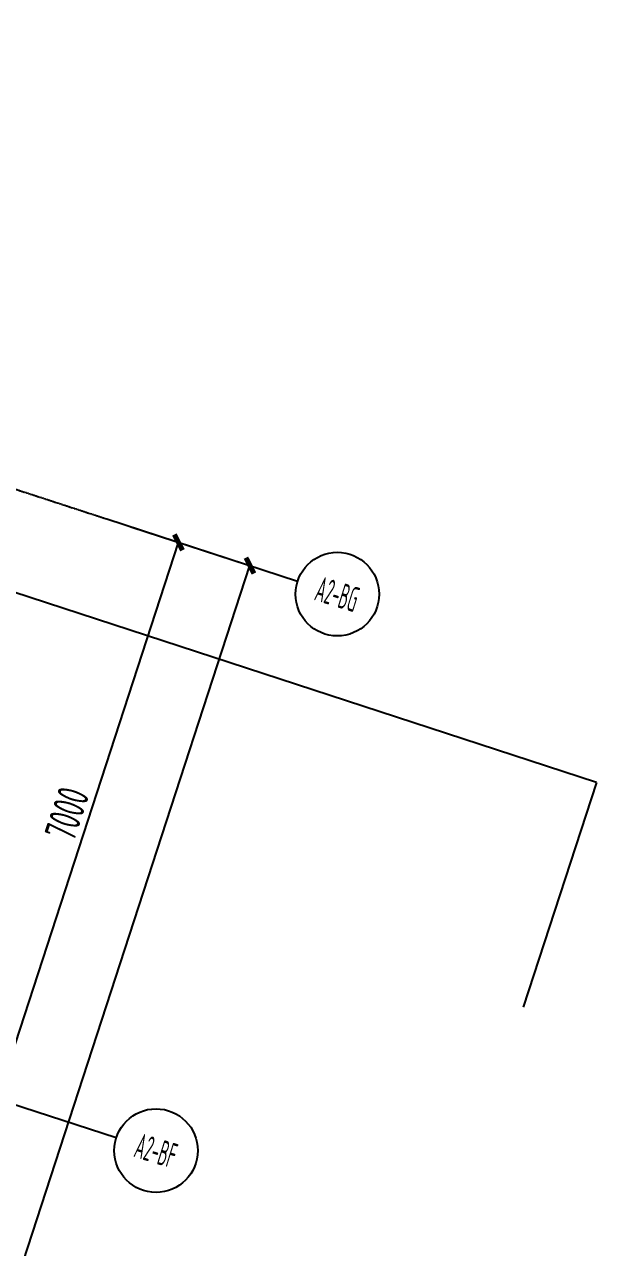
# Model space of a CAD drawing. Header units: millimetres. Extents: x 11515858 to 24947533, y -12784974 to -6116114.
# Drawn here: x 11880111 to 11886956, y -6337016 to -6322388 of the extents above; entities that cross this region are included whole.
import ezdxf
from ezdxf.enums import TextEntityAlignment as Align

# ---------------------------------------------------------------- set-up
doc = ezdxf.new("R2010")
doc.units = ezdxf.units.MM
doc.header["$LTSCALE"] = 10
doc.linetypes.add('A2-RG-AXIS$0$CENTER', pattern=[2, 1.25, -0.25, 0.25, -0.25])
doc.linetypes.add('A2-RG-AXIS$0$DOTE', pattern=[2.42, 2, -0.2, 0.02, -0.2])
for name, color, linetype in [('A2-RG-AXIS$0$A-AXIS', 1, 'Continuous'), ('A2-RG-AXIS$0$A-DIMS-100', 1, 'Continuous'), ('A2-RG-AXIS$0$A-GRID', 1, 'A2-RG-AXIS$0$CENTER'), ('A2-RG-AXIS$0$A-SYMB', 4, 'Continuous')]:
    doc.layers.add(name, color=color, linetype=linetype)
doc.layers.add('A2-RI-F2$0$A-FLOR-STRS', color=2, linetype='Continuous', lineweight=5)
doc.styles.add('A2-RG-AXIS$0$ECADI', font='hzs.shx', dxfattribs={"width": 0.7, "bigfont": 'hztxt.shx'})
doc.styles.add('A2-RG-AXIS$0$XD2008', font='hzs.shx', dxfattribs={"width": 0.7, "bigfont": 'hztxt.shx'})
doc.dimstyles.new('A2-RG-AXIS$0$XD150$0', dxfattribs={"dimscale": 150, "dimtxt": 2.5, "dimasz": 1, "dimexe": 1, "dimexo": 2, "dimgap": 0.5, "dimtad": 1, "dimdec": 0, "dimdsep": 46, "dimtxsty": 'A2-RG-AXIS$0$XD2008', "dimblk": 'A2-RG-AXIS$0$_ArchTick', "dimcen": 2.5, "dimclrt": 4, "dimaunit": 1, "dimadec": 0, "dimazin": 0, "dimtfac": 1, "dimtdec": 0, "dimtmove": 2, "dimatfit": 3, "dimfxl": 0, "dimtolj": 1, "dimtzin": 0, "dimarcsym": 0})

# ---------------------------------------------------------------- blocks, each defined once
blk = doc.blocks.new('A2-RG-AXIS$0$_ArchTick')
at = {"color": 0, "linetype": 'ByBlock', "const_width": 0.4}
blk.add_lwpolyline([(-0.5, -0.5), (0.5, 0.5)], dxfattribs=at)
blk = doc.blocks.new('*D1303')
at = {"layer": 'A2-RG-AXIS$0$A-DIMS-100', "color": 0, "lineweight": -2, "transparency": 16777216}
for p, q in [((11881382, -6328396), (11882096, -6328628)), ((11879784, -6335237), (11881953, -6328582)), ((11879213, -6335051), (11879926, -6335283))]:
    blk.add_line(p, q, dxfattribs=at)
at = {"layer": 'Defpoints', "color": 0, "transparency": 16777216}
for p in [(11881097, -6328303), (11881953, -6328582), (11878928, -6334958)]:
    blk.add_point(p, dxfattribs=at)
at = {"layer": 'A2-RG-AXIS$0$A-DIMS-100', "color": 0, "lineweight": -2, "transparency": 16777216, "xscale": 150, "yscale": 150, "zscale": 150}
for p, rotation in [((11881953, -6328582), 71.94704049334469), ((11879784, -6335237), 251.9470404933447)]:
    blk.add_blockref('A2-RG-AXIS$0$_ArchTick', p, dxfattribs=dict(at, rotation=rotation))
at = {"layer": 'A2-RG-AXIS$0$A-DIMS-100', "color": 4, "transparency": 16777216, "insert": (11880619, -6331828), "char_height": 375, "attachment_point": 5, "rotation": 71.947, "style": 'A2-RG-AXIS$0$XD2008'}
blk.add_mtext('\\A1;7000', dxfattribs=at)
blk = doc.blocks.new('*D1304')
at = {"layer": 'A2-RG-AXIS$0$A-DIMS-100', "color": 0, "lineweight": -2, "transparency": 16777216}
for p, q in [((11881382, -6328396), (11882951, -6328907)), ((11871497, -6363564), (11882809, -6328860)), ((11870071, -6363099), (11871640, -6363610))]:
    blk.add_line(p, q, dxfattribs=at)
at = {"layer": 'Defpoints', "color": 0, "transparency": 16777216}
for p in [(11881097, -6328303), (11882809, -6328860), (11869786, -6363006)]:
    blk.add_point(p, dxfattribs=at)
at = {"layer": 'A2-RG-AXIS$0$A-DIMS-100', "color": 0, "lineweight": -2, "transparency": 16777216, "xscale": 150, "yscale": 150, "zscale": 150}
for p, rotation in [((11882809, -6328860), 71.94704055555823), ((11871497, -6363564), 251.9470405555582)]:
    blk.add_blockref('A2-RG-AXIS$0$_ArchTick', p, dxfattribs=dict(at, rotation=rotation))
at = {"layer": 'A2-RG-AXIS$0$A-DIMS-100', "color": 4, "transparency": 16777216, "insert": (11876903, -6346131), "char_height": 375, "attachment_point": 5, "rotation": 71.947, "style": 'A2-RG-AXIS$0$XD2008'}
blk.add_mtext('\\A1;36500', dxfattribs=at)
blk = doc.blocks.new('A2-RG-AXIS$0$ECADI-TAG-GRID')
at = {"color": 13}
blk.add_circle((0, 0), 5, dxfattribs=at)
at = {"style": 'A2-RG-AXIS$0$ECADI', "width": 0.7}
blk.add_attdef('GRID', text='', height=5, dxfattribs=at).set_placement((0, 0), align=Align.MIDDLE)
blk = doc.blocks.new('A2-RG-AXIS')
at = {"layer": 'A2-RG-AXIS$0$A-AXIS'}
for p, q in [((11881097.2, -6328302.7), (11883379.1, -6329046.4)), ((11878927.9, -6334958.1), (11881209.8, -6335701.8))]:
    blk.add_line(p, q, dxfattribs=at)
at = {"layer": 'A2-RG-AXIS$0$A-GRID', "linetype": 'A2-RG-AXIS$0$DOTE'}
blk.add_line((11843136.5, -6315929.7), (11881097.2, -6328302.7), dxfattribs=at)
at = {"layer": 'A2-RG-AXIS$0$A-SYMB'}
ref = blk.add_blockref('A2-RG-AXIS$0$ECADI-TAG-GRID', (11883854.4, -6329201.4), dxfattribs=dict(at, xscale=100.0000000000341, yscale=100.0000000000341, zscale=100.0000000000341, rotation=342.7200000000827))
ref.add_attrib('GRID', 'A2-BG', dxfattribs={"layer": '0', "extrusion": (0, 0, -1), "height": 300, "rotation": 17.28, "style": 'A2-RG-AXIS$0$ECADI', "text_generation_flag": 2, "width": 0.5}).set_placement((-11883854.4, -6329201.4), align=Align.MIDDLE)
ref = blk.add_blockref('A2-RG-AXIS$0$ECADI-TAG-GRID', (11881685.2, -6335856.8), dxfattribs=dict(at, xscale=100.0000000000341, yscale=100.0000000000341, zscale=100.0000000000341, rotation=342.7200000000827))
ref.add_attrib('GRID', 'A2-BF', dxfattribs={"layer": '0', "extrusion": (0, 0, -1), "height": 300, "rotation": 17.28, "style": 'A2-RG-AXIS$0$ECADI', "text_generation_flag": 2, "width": 0.5}).set_placement((-11881685.2, -6335856.8), align=Align.MIDDLE)
at = {"layer": 'A2-RG-AXIS$0$A-DIMS-100'}
for p1, p2, distance, picture, middle in [((11869786, -6363005.8), (11881097.2, -6328302.6), -1800, '*D1304', (11876903.4, -6346130.7)), ((11878927.9, -6334958.1), (11881097.2, -6328302.7), -900, '*D1303', (11880618.7, -6331828))]:
    dim = blk.add_aligned_dim(p1=p1, p2=p2, distance=distance, dimstyle='A2-RG-AXIS$0$XD150$0', dxfattribs=at)
    dim.commit()
    dim.dimension.update_dxf_attribs({"geometry": picture, "text_midpoint": middle})
blk = doc.blocks.new('A2-RI-F2')
at = {"layer": 'Defpoints', "color": 3, "linetype": 'Continuous'}
for q in [(11833703, -6314096), (11886080, -6334141)]:
    blk.add_line((11886956, -6331454), q, dxfattribs=at)
at = {"layer": 'A2-RI-F2$0$A-FLOR-STRS'}
blk.add_blockref('A2-RG-AXIS', (0, 0), dxfattribs=at)

msp = doc.modelspace()

# ---------------------------------------------------------------- block references
for name in ['A2-RI-F2', 'A2-RG-AXIS']:
    msp.add_blockref(name, (0, 0))

doc.saveas('drawing.dxf')
